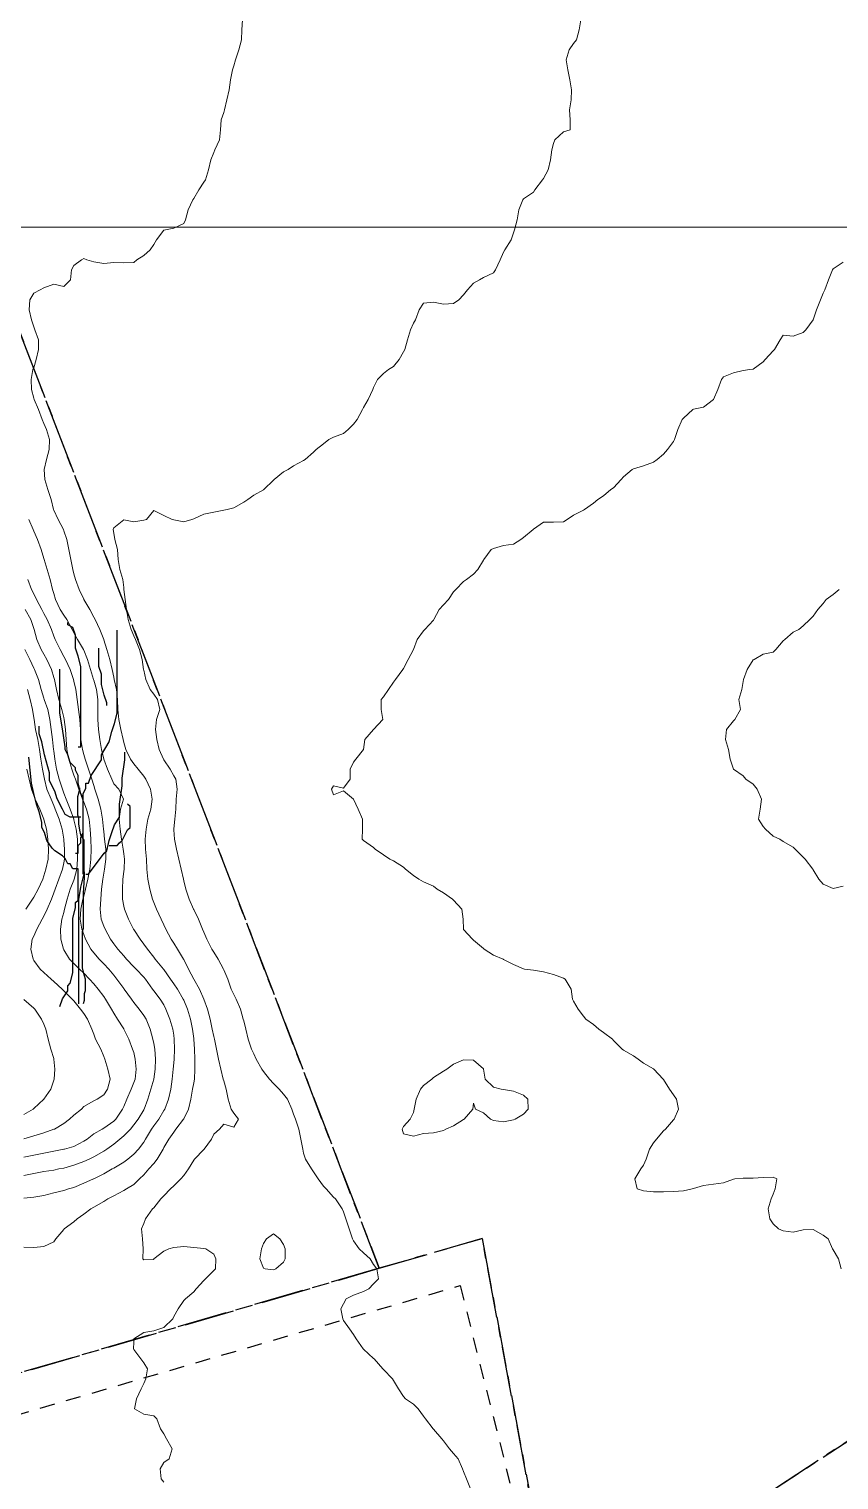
# Model space of a CAD drawing. Header units: centimetres. Extents: x 0 to 642158, y -847 to 649707.
# Drawn here: x 617183.5 to 617224, y 621224.7 to 621297.3 of the extents above; entities that cross this region are included whole.
import ezdxf

# ---------------------------------------------------------------- set-up
doc = ezdxf.new("R2010")
doc.units = ezdxf.units.CM
doc.header["$MEASUREMENT"] = 0
doc.linetypes.add('CENTERX2', pattern=[4, 2.5, -0.5, 0.5, -0.5])
doc.linetypes.add('JIS_02_0.7', pattern=[1.35, 0.75, -0.6])
for name, color, linetype, lineweight in [('MEV_grille', 254, 'Continuous', 9), ('MEV_vegetal_V', 7, 'Continuous', 25), ('WAL_parcellaire agricole', 7, 'JIS_02_0.7', 25), ('WAL_topographie 0.5', 253, 'Continuous', 20)]:
    doc.layers.add(name, color=color, linetype=linetype, lineweight=lineweight)
doc.layers.add('SPW_parcellaire cadastral', color=7, linetype='CENTERX2', lineweight=25, true_color=0xff0542)
picture_1 = doc.add_image_def('image2.png', size_in_pixel=(6614, 11023))

# ---------------------------------------------------------------- blocks, each defined once
blk = doc.blocks.new('legende vegetal')
at = {"layer": 'MEV_vegetal_V'}
for points in [[(617185.867, 621261.178), (617185.998, 621261.178), (617185.998, 621265.204), (617185.867, 621265.723), (617185.738, 621266.113), (617185.738, 621266.763), (617185.608, 621267.152), (617185.348, 621267.282), (617185.348, 621267.412)], [(617185.738, 621255.853), (617185.867, 621255.853), (617185.867, 621256.242), (617185.998, 621256.372), (617185.998, 621256.632), (617186.128, 621256.892), (617186.128, 621258.84), (617186.257, 621259.099), (617186.257, 621259.359), (617186.387, 621259.359), (617186.518, 621259.749), (617187.037, 621260.528), (617187.037, 621260.788), (617187.427, 621261.437), (617187.557, 621261.957), (617187.686, 621262.347), (617187.817, 621262.866), (617187.817, 621267.022)], [(617187.297, 621263.256), (617187.297, 621263.385), (617187.167, 621263.775), (617187.037, 621264.295), (617187.037, 621264.815), (617186.907, 621265.204), (617186.907, 621266.113)], [(617186.128, 621254.813), (617186.128, 621258.58), (617185.998, 621258.84), (617185.867, 621259.359), (617185.867, 621259.749), (617185.738, 621260.009), (617185.738, 621260.139), (617185.478, 621260.398), (617185.348, 621260.788), (617185.218, 621261.048), (617185.218, 621261.178), (617185.088, 621262.087), (617184.958, 621262.866), (617184.958, 621265.074)], [(617184.958, 621248.189), (617185.088, 621248.579), (617185.348, 621248.969), (617185.348, 621249.229), (617185.478, 621249.358), (617185.608, 621249.878), (617185.608, 621252.605), (617185.738, 621253.125), (617185.738, 621253.385), (617185.867, 621253.515), (617185.867, 621255.073), (617185.608, 621255.073), (617185.478, 621255.333), (617185.348, 621255.333), (617185.218, 621255.593), (617185.088, 621255.723), (617184.699, 621255.982), (617184.568, 621256.112), (617184.309, 621256.502), (617184.179, 621256.892), (617184.048, 621257.151), (617184.048, 621257.411), (617183.919, 621257.93), (617183.789, 621258.32), (617183.659, 621258.84), (617183.529, 621259.359), (617183.399, 621260.658)], [(617185.998, 621257.671), (617185.478, 621257.671), (617185.218, 621257.801), (617185.088, 621258.06), (617184.828, 621258.58), (617184.699, 621258.97), (617184.438, 621259.489), (617184.438, 621259.879), (617184.179, 621260.788), (617184.048, 621261.437), (617183.919, 621261.827), (617183.919, 621262.217)], [(617186.257, 621254.813), (617186.387, 621254.813), (617187.167, 621255.853), (617187.297, 621255.982), (617187.427, 621256.502), (617187.557, 621256.892), (617187.686, 621257.281), (617187.947, 621257.671), (617187.947, 621258.32), (617188.076, 621259.229), (617188.076, 621259.619), (617188.206, 621260.528), (617188.206, 621260.918)], [(617185.901, 621248.325), (617185.901, 621253.566), (617185.956, 621253.839), (617186.011, 621254.167), (617186.175, 621254.822), (617186.175, 621256.514), (617186.011, 621256.787), (617185.956, 621257.006), (617185.901, 621257.334), (617185.901, 621257.606), (617185.847, 621257.77), (617185.847, 621258.698), (617185.901, 621258.862), (617185.956, 621259.08), (617185.956, 621259.135)], [(617187.427, 621256.242), (617187.817, 621256.242), (617187.947, 621256.372), (617188.076, 621256.502), (617188.337, 621257.022), (617188.466, 621257.151), (617188.466, 621258.191), (617188.337, 621258.32)], [(617186.175, 621254.931), (617186.175, 621254.658), (617186.12, 621253.839), (617186.12, 621252.092), (617186.066, 621251.928), (617186.066, 621250.126), (617186.12, 621249.908), (617186.175, 621249.744), (617186.229, 621249.581), (617186.229, 621248.98), (617186.175, 621248.816), (617186.175, 621248.488), (617186.12, 621248.325)]]:
    blk.add_lwpolyline(points, dxfattribs=at)
blk = doc.blocks.new('*U114')
at = {"layer": 'MEV_grille', "transparency": 33554687}
blk.add_lwpolyline([(-1338.461, 0), (1338.461, 0)], dxfattribs=at)
blk = doc.blocks.new('*U115')
at = {"layer": 'MEV_grille', "color": 0, "linetype": 'ByBlock', "lineweight": -2, "transparency": 16777216}
blk.add_blockref('*U114', (0, -1100), dxfattribs=at)

msp = doc.modelspace()

# ---------------------------------------------------------------- linework, layer by layer
at = {"layer": 'SPW_parcellaire cadastral'}
for points in [[(617201.035, 621235.28), (617133.725, 621215.689), (617131.404, 621239.475), (617134.863, 621279.597), (617137.651, 621349.657), (617132.11, 621409.755), (617135.38, 621410.293), (617136.513, 621406.936), (617140.785, 621394.676), (617159.465, 621344.465), (617169.362, 621317.866), (617174.805, 621303.598), (617201.035, 621235.28)], [(617266.542, 621254.087), (617209.847, 621217.085), (617206.182, 621236.778), (617201.035, 621235.28), (617174.805, 621303.598), (617213.288, 621327.341), (617229.936, 621337.612), (617230.609, 621336.031), (617231.984, 621333.558), (617234.583, 621327.944), (617236.528, 621323.415), (617238.643, 621318.532), (617240.946, 621313.193), (617243.612, 621306.972), (617245.895, 621301.723), (617248.423, 621295.678), (617251.862, 621287.892), (617256.124, 621278.01), (617260.997, 621266.715), (617264.792, 621257.919), (617266.542, 621254.087)], [(617298.785, 621168.384), (617223.168, 621146.016), (617220.777, 621158.785), (617219.866, 621163.255), (617209.847, 621217.085), (617266.542, 621254.087), (617269.987, 621246.425), (617276.604, 621231.708), (617279.719, 621224.781), (617283.829, 621215.639), (617291.009, 621198.589), (617292.349, 621195.406), (617296.217, 621180.341), (617297.034, 621177.191), (617297.817, 621174.307), (617298.785, 621168.384)], [(617241.275, 621070.317), (617169.567, 621047.434), (617166.894, 621049.214), (617162.686, 621066.403), (617160.38, 621076.829), (617156.839, 621097.39), (617148.682, 621109.262), (617140.291, 621148.374), (617133.725, 621215.689), (617201.035, 621235.28), (617206.182, 621236.778), (617209.847, 621217.085), (617219.866, 621163.255), (617220.777, 621158.785), (617223.168, 621146.016), (617230.543, 621107.747), (617231.474, 621096.827), (617231.832, 621092.068), (617237.43, 621089.618), (617241.275, 621070.317)]]:
    msp.add_lwpolyline(points, dxfattribs=at)
at = {"layer": 'WAL_parcellaire agricole'}
msp.add_lwpolyline([(617235.845, 621089.917), (617230.845, 621089.917), (617187.846, 621087.912), (617168.846, 621086.909), (617161.846, 621088.909), (617149.844, 621102.907), (617144.843, 621113.906), (617141.84, 621136.906), (617134.831, 621213.904), (617205.078, 621234.412), (617212.832, 621203.663), (617217.084, 621181.164), (617220.336, 621164.165), (617230.843, 621108.416), (617235.845, 621089.917)], dxfattribs=at)
at = {"layer": 'WAL_topographie 0.5'}
for points in [[(617194.183, 621297.75), (617194.158, 621297.25), (617194.135, 621296.75), (617194, 621296.25), (617193.847, 621295.75), (617193.75, 621295.459), (617193.689, 621295.25), (617193.599, 621294.75), (617193.525, 621294.25), (617193.405, 621293.75), (617193.283, 621293.25), (617193.25, 621293.113), (617193.125, 621292.75), (617193.094, 621292.25), (617193.04, 621291.75), (617192.8, 621291.25), (617192.75, 621291.113), (617192.602, 621290.75), (617192.491, 621290.25), (617192.333, 621289.75), (617192.25, 621289.625), (617192, 621289.25), (617191.75, 621288.821), (617191.712, 621288.75), (617191.466, 621288.25), (617191.333, 621287.75), (617191.25, 621287.566), (617190.75, 621287.333), (617190.333, 621287.25), (617190.25, 621287.228), (617189.895, 621286.75), (617189.75, 621286.513), (617189.571, 621286.25), (617189.25, 621285.96), (617188.908, 621285.75), (617188.75, 621285.607), (617188.25, 621285.589), (617187.75, 621285.617), (617187.25, 621285.566), (617186.75, 621285.643), (617186.404, 621285.75), (617186.25, 621285.804), (617186.132, 621285.75), (617185.75, 621285.454), (617185.628, 621285.25), (617185.583, 621284.75), (617185.25, 621284.417), (617184.75, 621284.531), (617184.25, 621284.345), (617184.066, 621284.25), (617183.75, 621284.079), (617183.545, 621283.75), (617183.523, 621283.25), (617183.629, 621282.75), (617183.75, 621282.395), (617183.793, 621282.25), (617183.981, 621281.75), (617183.986, 621281.25), (617183.874, 621280.75), (617183.75, 621280.337), (617183.696, 621280.25), (617183.62, 621279.75), (617183.641, 621279.25), (617183.75, 621278.827), (617183.766, 621278.75), (617183.978, 621278.25), (617184.162, 621277.75), (617184.25, 621277.555), (617184.377, 621277.25), (617184.536, 621276.75), (617184.526, 621276.25), (617184.386, 621275.75), (617184.276, 621275.25), (617184.299, 621274.75), (617184.455, 621274.25), (617184.616, 621273.75), (617184.737, 621273.25), (617184.75, 621273.215), (617184.962, 621272.75), (617185.227, 621272.25), (617185.25, 621272.184), (617185.403, 621271.75), (617185.504, 621271.25), (617185.6, 621270.75), (617185.704, 621270.25), (617185.75, 621270.032), (617185.828, 621269.75), (617186.02, 621269.25), (617186.25, 621268.764), (617186.257, 621268.75), (617186.547, 621268.25), (617186.75, 621267.871), (617186.812, 621267.75), (617187.049, 621267.25), (617187.245, 621266.75), (617187.25, 621266.735), (617187.409, 621266.25), (617187.551, 621265.75), (617187.662, 621265.25), (617187.75, 621264.864), (617187.777, 621264.75), (617187.892, 621264.25), (617187.938, 621263.75), (617187.954, 621263.25), (617188.005, 621262.75), (617188.105, 621262.25), (617188.214, 621261.75), (617188.25, 621261.588), (617188.346, 621261.25), (617188.583, 621260.75), (617188.75, 621260.531), (617188.964, 621260.25), (617189.25, 621259.908), (617189.348, 621259.75), (617189.586, 621259.25), (617189.672, 621258.75), (617189.608, 621258.25), (617189.452, 621257.75), (617189.37, 621257.25), (617189.328, 621256.75), (617189.333, 621256.25), (617189.386, 621255.75), (617189.41, 621255.25), (617189.459, 621254.75), (617189.556, 621254.25), (617189.685, 621253.75), (617189.75, 621253.591), (617189.888, 621253.25), (617190.118, 621252.75), (617190.25, 621252.471), (617190.354, 621252.25), (617190.627, 621251.75), (617190.75, 621251.546), (617190.932, 621251.25), (617191.238, 621250.75), (617191.25, 621250.727), (617191.491, 621250.25), (617191.75, 621249.75), (617191.75, 621249.75), (617192.047, 621249.25), (617192.249, 621248.75), (617192.25, 621248.746), (617192.433, 621248.25), (617192.568, 621247.75), (617192.674, 621247.25), (617192.75, 621246.873), (617192.782, 621246.75), (617192.89, 621246.25), (617192.995, 621245.75), (617193.109, 621245.25), (617193.231, 621244.75), (617193.25, 621244.668), (617193.374, 621244.25), (617193.482, 621243.75), (617193.627, 621243.25), (617193.75, 621243.05), (617193.983, 621242.75), (617193.75, 621242.346), (617193.25, 621242.489), (617193.036, 621242.25), (617192.75, 621241.995), (617192.637, 621241.75), (617192.276, 621241.25), (617192.25, 621241.227), (617191.794, 621240.75), (617191.75, 621240.696), (617191.497, 621240.25), (617191.25, 621239.917), (617191.109, 621239.75), (617190.75, 621239.401), (617190.595, 621239.25), (617190.25, 621238.905), (617190.099, 621238.75), (617189.75, 621238.314), (617189.691, 621238.25), (617189.334, 621237.75), (617189.25, 621237.529), (617189.134, 621237.25), (617189.186, 621236.75), (617189.22, 621236.25), (617189.207, 621235.75), (617189.25, 621235.699), (617189.75, 621235.728), (617189.758, 621235.75), (617190.25, 621236.146), (617190.508, 621236.25), (617190.75, 621236.327), (617191.25, 621236.373), (617191.75, 621236.327), (617192.25, 621236.277), (617192.35, 621236.25), (617192.75, 621235.992), (617192.851, 621235.75), (617192.832, 621235.25), (617192.75, 621235.165), (617192.343, 621234.75), (617192.25, 621234.664), (617191.875, 621234.25), (617191.75, 621234.096), (617191.341, 621233.75), (617191.25, 621233.665), (617190.967, 621233.25), (617190.75, 621232.865), (617190.707, 621232.75), (617190.25, 621232.322), (617190.055, 621232.25), (617189.75, 621232.146), (617189.25, 621232.07), (617188.759, 621231.75), (617188.75, 621231.583), (617188.732, 621231.25), (617188.75, 621231.213), (617189.107, 621230.75), (617189.25, 621230.55), (617189.433, 621230.25), (617189.353, 621229.75), (617189.25, 621229.517), (617189.129, 621229.25), (617188.887, 621228.75), (617188.788, 621228.25), (617189.25, 621227.989), (617189.75, 621227.896), (617189.902, 621227.75), (617190.096, 621227.25), (617190.25, 621227), (617190.393, 621226.75), (617190.679, 621226.25), (617190.523, 621225.75), (617190.25, 621225.562), (617190.065, 621225.25), (617190.115, 621224.75), (617190.25, 621224.583)], [(617211.122, 621297.75), (617211.029, 621297.25), (617210.896, 621296.75), (617210.75, 621296.575), (617210.54, 621296.25), (617210.387, 621295.75), (617210.463, 621295.25), (617210.577, 621294.75), (617210.655, 621294.25), (617210.644, 621293.75), (617210.55, 621293.25), (617210.583, 621292.75), (617210.583, 621292.25), (617210.25, 621292.155), (617209.825, 621291.75), (617209.75, 621291.562), (617209.674, 621291.25), (617209.609, 621290.75), (617209.493, 621290.25), (617209.25, 621289.822), (617209.206, 621289.75), (617208.819, 621289.25), (617208.75, 621289.139), (617208.25, 621288.79), (617208.214, 621288.75), (617208.018, 621288.25), (617207.935, 621287.75), (617207.808, 621287.25), (617207.75, 621287.1), (617207.629, 621286.75), (617207.324, 621286.25), (617207.25, 621286.125), (617207.079, 621285.75), (617206.853, 621285.25), (617206.75, 621285.098), (617206.25, 621284.861), (617206.05, 621284.75), (617205.75, 621284.57), (617205.442, 621284.25), (617205.25, 621284), (617205.023, 621283.75), (617204.75, 621283.556), (617204.25, 621283.522), (617203.75, 621283.635), (617203.25, 621283.583), (617203.034, 621283.25), (617202.847, 621282.75), (617202.75, 621282.573), (617202.605, 621282.25), (617202.439, 621281.75), (617202.309, 621281.25), (617202.25, 621281.139), (617202.036, 621280.75), (617201.75, 621280.4), (617201.5, 621280.25), (617201.25, 621280.056), (617200.944, 621279.75), (617200.75, 621279.35), (617200.718, 621279.25), (617200.483, 621278.75), (617200.25, 621278.35), (617200.192, 621278.25), (617199.921, 621277.75), (617199.75, 621277.517), (617199.474, 621277.25), (617199.25, 621277.059), (617198.75, 621276.864), (617198.515, 621276.75), (617198.25, 621276.536), (617197.875, 621276.25), (617197.75, 621276.117), (617197.327, 621275.75), (617197.25, 621275.708), (617196.75, 621275.442), (617196.472, 621275.25), (617196.25, 621275.142), (617195.782, 621274.75), (617195.75, 621274.721), (617195.265, 621274.25), (617195.25, 621274.236), (617194.75, 621273.966), (617194.464, 621273.75), (617194.25, 621273.614), (617193.75, 621273.343), (617193.417, 621273.25), (617193.25, 621273.214), (617192.75, 621273.118), (617192.25, 621273.01), (617191.75, 621272.791), (617191.656, 621272.75), (617191.25, 621272.64), (617190.75, 621272.73), (617190.679, 621272.75), (617190.25, 621272.957), (617189.75, 621273.205), (617189.393, 621272.75), (617189.25, 621272.712), (617188.75, 621272.635), (617188.25, 621272.741), (617187.75, 621272.329), (617187.725, 621272.25), (617187.75, 621272.062), (617187.81, 621271.75), (617187.944, 621271.25), (617187.963, 621270.75), (617188.054, 621270.25), (617188.201, 621269.75), (617188.25, 621269.344), (617188.261, 621269.25), (617188.313, 621268.75), (617188.388, 621268.25), (617188.477, 621267.75), (617188.618, 621267.25), (617188.75, 621266.925), (617188.83, 621266.75), (617189.043, 621266.25), (617189.174, 621265.75), (617189.241, 621265.25), (617189.25, 621265.208), (617189.347, 621264.75), (617189.577, 621264.25), (617189.75, 621264.015), (617189.942, 621263.75), (617190.049, 621263.25), (617189.884, 621262.75), (617189.831, 621262.25), (617189.913, 621261.75), (617190.029, 621261.25), (617190.236, 621260.75), (617190.25, 621260.725), (617190.574, 621260.25), (617190.75, 621259.918), (617190.848, 621259.75), (617190.916, 621259.25), (617190.877, 621258.75), (617190.856, 621258.25), (617190.803, 621257.75), (617190.75, 621257.271), (617190.748, 621257.25), (617190.75, 621257.214), (617190.788, 621256.75), (617190.889, 621256.25), (617191.001, 621255.75), (617191.127, 621255.25), (617191.235, 621254.75), (617191.25, 621254.664), (617191.349, 621254.25), (617191.516, 621253.75), (617191.739, 621253.25), (617191.75, 621253.228), (617191.994, 621252.75), (617192.198, 621252.25), (617192.25, 621252.104), (617192.401, 621251.75), (617192.664, 621251.25), (617192.75, 621251.103), (617192.967, 621250.75), (617193.236, 621250.25), (617193.25, 621250.218), (617193.45, 621249.75), (617193.632, 621249.25), (617193.75, 621248.988), (617193.877, 621248.75), (617194.095, 621248.25), (617194.228, 621247.75), (617194.25, 621247.657), (617194.35, 621247.25), (617194.474, 621246.75), (617194.641, 621246.25), (617194.75, 621246.013), (617194.883, 621245.75), (617195.164, 621245.25), (617195.25, 621245.13), (617195.545, 621244.75), (617195.75, 621244.522), (617196.031, 621244.25), (617196.25, 621243.99), (617196.448, 621243.75), (617196.653, 621243.25), (617196.75, 621243), (617196.851, 621242.75), (617197.004, 621242.25), (617197.102, 621241.75), (617197.205, 621241.25), (617197.25, 621241.036), (617197.345, 621240.75), (617197.647, 621240.25), (617197.75, 621240.107), (617197.985, 621239.75), (617198.25, 621239.398), (617198.377, 621239.25), (617198.75, 621238.832), (617198.839, 621238.75), (617199.18, 621238.25), (617199.25, 621238.113), (617199.369, 621237.75), (617199.535, 621237.25), (617199.695, 621236.75), (617199.75, 621236.653), (617200.027, 621236.25), (617200.25, 621236.061), (617200.574, 621235.75), (617200.75, 621235.47), (617200.912, 621235.25), (617200.993, 621234.75), (617200.75, 621234.5), (617200.507, 621234.25), (617200.25, 621234.119), (617199.75, 621233.931), (617199.375, 621233.75), (617199.25, 621233.507), (617199.105, 621233.25), (617199.219, 621232.75), (617199.25, 621232.673), (617199.539, 621232.25), (617199.75, 621231.964), (617199.883, 621231.75), (617200.237, 621231.25), (617200.25, 621231.234), (617200.75, 621230.77), (617200.771, 621230.75), (617201.217, 621230.25), (617201.25, 621230.221), (617201.696, 621229.75), (617201.75, 621229.667), (617202, 621229.25), (617202.25, 621228.865), (617202.347, 621228.75), (617202.75, 621228.478), (617202.983, 621228.25), (617203.25, 621227.886), (617203.34, 621227.75), (617203.739, 621227.25), (617203.75, 621227.239), (617204.173, 621226.75), (617204.25, 621226.645), (617204.544, 621226.25), (617204.75, 621226.011), (617204.98, 621225.75), (617205.207, 621225.25), (617205.25, 621225.111), (617205.401, 621224.75), (617205.604, 621224.25)], [(617224.25, 621285.635), (617223.75, 621285.295), (617223.709, 621285.25), (617223.508, 621284.75), (617223.326, 621284.25), (617223.25, 621284.071), (617223.118, 621283.75), (617222.909, 621283.25), (617222.75, 621282.75), (617222.75, 621282.75), (617222.382, 621282.25), (617222.25, 621282.107), (617221.75, 621281.929), (617221.25, 621281.972), (617221.096, 621281.75), (617220.806, 621281.25), (617220.75, 621281.197), (617220.345, 621280.75), (617220.25, 621280.645), (617219.75, 621280.271), (617219.583, 621280.25), (617219.25, 621280.21), (617218.75, 621280.094), (617218.25, 621279.883), (617218.163, 621279.75), (617217.972, 621279.25), (617217.75, 621278.75), (617217.75, 621278.75), (617217.25, 621278.372), (617216.75, 621278.271), (617216.719, 621278.25), (617216.25, 621277.821), (617216.197, 621277.75), (617215.979, 621277.25), (617215.809, 621276.75), (617215.75, 621276.659), (617215.45, 621276.25), (617215.25, 621276.013), (617214.947, 621275.75), (617214.75, 621275.617), (617214.25, 621275.436), (617213.75, 621275.28), (617213.694, 621275.25), (617213.25, 621274.886), (617213.135, 621274.75), (617212.75, 621274.333), (617212.625, 621274.25), (617212.25, 621273.94), (617211.975, 621273.75), (617211.75, 621273.57), (617211.306, 621273.25), (617211.25, 621273.224), (617210.75, 621272.963), (617210.435, 621272.75), (617210.25, 621272.631), (617209.75, 621272.61), (617209.25, 621272.618), (617208.75, 621272.266), (617208.731, 621272.25), (617208.25, 621271.856), (617208.12, 621271.75), (617207.75, 621271.512), (617207.25, 621271.443), (617206.75, 621271.298), (617206.631, 621271.25), (617206.264, 621270.75), (617206.25, 621270.717), (617205.97, 621270.25), (617205.75, 621270.011), (617205.397, 621269.75), (617205.25, 621269.654), (617204.861, 621269.25), (617204.75, 621269.135), (617204.494, 621268.75), (617204.25, 621268.478), (617204.034, 621268.25), (617203.764, 621267.75), (617203.75, 621267.719), (617203.309, 621267.25), (617203.25, 621267.179), (617202.934, 621266.75), (617202.75, 621266.25), (617202.75, 621266.25), (617202.487, 621265.75), (617202.25, 621265.3), (617202.217, 621265.25), (617201.843, 621264.75), (617201.75, 621264.618), (617201.5, 621264.25), (617201.25, 621263.882), (617201.125, 621263.75), (617201.135, 621263.25), (617201.214, 621262.75), (617200.75, 621262.25), (617200.75, 621262.25), (617200.309, 621261.75), (617200.25, 621261.25), (617200.25, 621261.25), (617199.857, 621260.75), (617199.75, 621260.6), (617199.583, 621260.25), (617199.583, 621259.75), (617199.25, 621259.306), (617198.75, 621259.417), (617198.641, 621259.25), (617198.75, 621258.972), (617199.25, 621259.179), (617199.75, 621258.751), (617199.75, 621258.75), (617199.979, 621258.25), (617200.2, 621257.75), (617200.2, 621257.25), (617200.183, 621256.75), (617200.25, 621256.691), (617200.75, 621256.338), (617200.833, 621256.25), (617201.25, 621255.972), (617201.566, 621255.75), (617201.75, 621255.674), (617202.25, 621255.35), (617202.342, 621255.25), (617202.75, 621254.94), (617203.007, 621254.75), (617203.25, 621254.628), (617203.75, 621254.399), (617203.939, 621254.25), (617204.25, 621254.069), (617204.696, 621253.75), (617204.75, 621253.705), (617205.173, 621253.25), (617205.238, 621252.75), (617205.242, 621252.25), (617205.25, 621252.235), (617205.694, 621251.75), (617205.75, 621251.709), (617206.25, 621251.288), (617206.29, 621251.25), (617206.75, 621250.958), (617207.231, 621250.75), (617207.25, 621250.741), (617207.75, 621250.483), (617208.25, 621250.261), (617208.3, 621250.25), (617208.75, 621250.196), (617209.25, 621250.114), (617209.75, 621249.986), (617210.25, 621249.804), (617210.34, 621249.75), (617210.635, 621249.25), (617210.711, 621248.75), (617210.75, 621248.65), (617210.979, 621248.25), (617211.25, 621247.898), (617211.375, 621247.75), (617211.75, 621247.477), (617212.028, 621247.25), (617212.25, 621247.087), (617212.696, 621246.75), (617212.75, 621246.673), (617213.19, 621246.25), (617213.25, 621246.2), (617213.75, 621245.921), (617213.99, 621245.75), (617214.25, 621245.553), (617214.75, 621245.265), (617214.77, 621245.25), (617215.233, 621244.75), (617215.25, 621244.727), (617215.559, 621244.25), (617215.75, 621243.954), (617215.911, 621243.75), (617216.008, 621243.25), (617215.782, 621242.75), (617215.75, 621242.713), (617215.359, 621242.25), (617215.25, 621242.16), (617214.91, 621241.75), (617214.75, 621241.558), (617214.562, 621241.25), (617214.395, 621240.75), (617214.25, 621240.442), (617214.118, 621240.25), (617213.825, 621239.75), (617213.942, 621239.25), (617214.25, 621239.163), (617214.75, 621239.101), (617215.25, 621239.1), (617215.75, 621239.12), (617216.25, 621239.151), (617216.691, 621239.25), (617216.75, 621239.269), (617217.25, 621239.427), (617217.75, 621239.483), (617218.25, 621239.565), (617218.75, 621239.74), (617218.817, 621239.75), (617219.25, 621239.795), (617219.75, 621239.791), (617220.25, 621239.83), (617220.75, 621239.84), (617220.921, 621239.75), (617220.85, 621239.25), (617220.75, 621238.988), (617220.646, 621238.75), (617220.5, 621238.25), (617220.583, 621237.75), (617220.75, 621237.511), (617221.011, 621237.25), (617221.25, 621237.15), (617221.75, 621237.083), (617222.25, 621237.202), (617222.75, 621237.219), (617223.25, 621236.941), (617223.491, 621236.75), (617223.715, 621236.25), (617223.75, 621236.206), (617224.013, 621235.75), (617224.142, 621235.25)], [(617183.507, 621272.75), (617183.711, 621272.25), (617183.75, 621272.16), (617183.941, 621271.75), (617184.119, 621271.25), (617184.25, 621270.803), (617184.266, 621270.75), (617184.419, 621270.25), (617184.563, 621269.75), (617184.692, 621269.25), (617184.75, 621269.049), (617184.84, 621268.75), (617185.072, 621268.25), (617185.25, 621267.961), (617185.395, 621267.75), (617185.667, 621267.25), (617185.75, 621267.081), (617185.938, 621266.75), (617186.229, 621266.25), (617186.25, 621266.205), (617186.429, 621265.75), (617186.584, 621265.25), (617186.74, 621264.75), (617186.75, 621264.715), (617186.882, 621264.25), (617186.952, 621263.75), (617186.952, 621263.25), (617186.95, 621262.75), (617186.991, 621262.25), (617187.061, 621261.75), (617187.134, 621261.25), (617187.25, 621260.75), (617187.25, 621260.75), (617187.444, 621260.25), (617187.657, 621259.75), (617187.75, 621259.524), (617187.998, 621259.25), (617188.232, 621258.75), (617188.086, 621258.25), (617188.022, 621257.75), (617188.066, 621257.25), (617188.129, 621256.75), (617188.215, 621256.25), (617188.25, 621256.016), (617188.294, 621255.75), (617188.264, 621255.25), (617188.25, 621255.135), (617188.203, 621254.75), (617188.181, 621254.25), (617188.191, 621253.75), (617188.25, 621253.403), (617188.282, 621253.25), (617188.482, 621252.75), (617188.737, 621252.25), (617188.75, 621252.229), (617189.065, 621251.75), (617189.25, 621251.501), (617189.435, 621251.25), (617189.75, 621250.85), (617189.821, 621250.75), (617190.237, 621250.25), (617190.25, 621250.233), (617190.584, 621249.75), (617190.75, 621249.522), (617190.931, 621249.25), (617191.226, 621248.75), (617191.25, 621248.697), (617191.436, 621248.25), (617191.59, 621247.75), (617191.69, 621247.25), (617191.75, 621246.777), (617191.754, 621246.75), (617191.789, 621246.25), (617191.806, 621245.75), (617191.812, 621245.25), (617191.783, 621244.75), (617191.75, 621244.566), (617191.697, 621244.25), (617191.602, 621243.75), (617191.493, 621243.25), (617191.25, 621242.757), (617191.246, 621242.75), (617190.863, 621242.25), (617190.75, 621242.101), (617190.504, 621241.75), (617190.25, 621241.323), (617190.215, 621241.25), (617189.928, 621240.75), (617189.75, 621240.531), (617189.511, 621240.25), (617189.25, 621239.957), (617189.043, 621239.75), (617188.75, 621239.478), (617188.386, 621239.25), (617188.25, 621239.169), (617187.75, 621238.904), (617187.456, 621238.75), (617187.25, 621238.623), (617186.75, 621238.34), (617186.6, 621238.25), (617186.25, 621237.991), (617185.913, 621237.75), (617185.75, 621237.607), (617185.272, 621237.25), (617185.25, 621237.217), (617184.852, 621236.75), (617184.75, 621236.597), (617184.25, 621236.373), (617183.75, 621236.327), (617183.25, 621236.345)], [(617183.457, 621269.75), (617183.639, 621269.25), (617183.75, 621269.033), (617183.884, 621268.75), (617184.153, 621268.25), (617184.25, 621268.054), (617184.415, 621267.75), (617184.629, 621267.25), (617184.75, 621266.913), (617184.817, 621266.75), (617185.066, 621266.25), (617185.25, 621265.897), (617185.335, 621265.75), (617185.564, 621265.25), (617185.729, 621264.75), (617185.75, 621264.66), (617185.85, 621264.25), (617185.921, 621263.75), (617185.99, 621263.25), (617186.057, 621262.75), (617186.089, 621262.25), (617186.11, 621261.75), (617186.183, 621261.25), (617186.25, 621260.998), (617186.319, 621260.75), (617186.485, 621260.25), (617186.66, 621259.75), (617186.75, 621259.441), (617186.809, 621259.25), (617186.963, 621258.75), (617187.104, 621258.25), (617187.191, 621257.75), (617187.239, 621257.25), (617187.25, 621257.133), (617187.294, 621256.75), (617187.348, 621256.25), (617187.35, 621255.75), (617187.283, 621255.25), (617187.25, 621255.061), (617187.204, 621254.75), (617187.144, 621254.25), (617187.101, 621253.75), (617187.072, 621253.25), (617187.126, 621252.75), (617187.25, 621252.403), (617187.312, 621252.25), (617187.592, 621251.75), (617187.75, 621251.523), (617187.955, 621251.25), (617188.25, 621250.915), (617188.393, 621250.75), (617188.75, 621250.368), (617188.865, 621250.25), (617189.25, 621249.842), (617189.331, 621249.75), (617189.685, 621249.25), (617189.75, 621249.167), (617190.068, 621248.75), (617190.25, 621248.457), (617190.36, 621248.25), (617190.557, 621247.75), (617190.705, 621247.25), (617190.75, 621246.946), (617190.776, 621246.75), (617190.792, 621246.25), (617190.771, 621245.75), (617190.75, 621245.555), (617190.721, 621245.25), (617190.677, 621244.75), (617190.608, 621244.25), (617190.49, 621243.75), (617190.301, 621243.25), (617190.25, 621243.174), (617189.997, 621242.75), (617189.75, 621242.408), (617189.641, 621242.25), (617189.344, 621241.75), (617189.25, 621241.586), (617188.995, 621241.25), (617188.75, 621240.989), (617188.451, 621240.75), (617188.25, 621240.598), (617187.75, 621240.294), (617187.673, 621240.25), (617187.25, 621240.007), (617186.75, 621239.754), (617186.739, 621239.75), (617186.25, 621239.544), (617185.75, 621239.332), (617185.482, 621239.25), (617185.25, 621239.171), (617184.75, 621239.051), (617184.25, 621238.926), (617183.75, 621238.833), (617183.25, 621238.79)], [(617224.053, 621269.25), (617223.75, 621268.994), (617223.398, 621268.75), (617223.25, 621268.55), (617222.977, 621268.25), (617222.75, 621267.917), (617222.571, 621267.75), (617222.25, 621267.429), (617222.022, 621267.25), (617221.75, 621267.107), (617221.333, 621266.75), (617221.25, 621266.687), (617220.875, 621266.25), (617220.75, 621266.115), (617220.25, 621266.012), (617219.792, 621265.75), (617219.75, 621265.728), (617219.436, 621265.25), (617219.262, 621264.75), (617219.25, 621264.65), (617219.173, 621264.25), (617219.023, 621263.75), (617219.107, 621263.25), (617218.825, 621262.75), (617218.75, 621262.682), (617218.411, 621262.25), (617218.364, 621261.75), (617218.509, 621261.25), (617218.591, 621260.75), (617218.75, 621260.25), (617218.75, 621260.25), (617219.25, 621259.932), (617219.375, 621259.75), (617219.75, 621259.5), (617219.95, 621259.25), (617220.162, 621258.75), (617220.094, 621258.25), (617220.009, 621257.75), (617220.25, 621257.389), (617220.364, 621257.25), (617220.75, 621256.91), (617221.083, 621256.75), (617221.25, 621256.645), (617221.75, 621256.354), (617221.85, 621256.25), (617222.25, 621255.85), (617222.35, 621255.75), (617222.734, 621255.25), (617222.75, 621255.217), (617223.03, 621254.75), (617223.25, 621254.5), (617223.75, 621254.278), (617224.25, 621254.396)], [(617183.31, 621268.25), (617183.603, 621267.75), (617183.75, 621267.298), (617183.764, 621267.25), (617183.899, 621266.75), (617184.121, 621266.25), (617184.25, 621266.013), (617184.395, 621265.75), (617184.63, 621265.25), (617184.75, 621264.841), (617184.778, 621264.75), (617184.88, 621264.25), (617185.007, 621263.75), (617185.149, 621263.25), (617185.25, 621262.835), (617185.272, 621262.75), (617185.343, 621262.25), (617185.368, 621261.75), (617185.407, 621261.25), (617185.501, 621260.75), (617185.644, 621260.25), (617185.75, 621259.959), (617185.829, 621259.75), (617186.009, 621259.25), (617186.189, 621258.75), (617186.25, 621258.604), (617186.381, 621258.25), (617186.52, 621257.75), (617186.576, 621257.25), (617186.601, 621256.75), (617186.616, 621256.25), (617186.602, 621255.75), (617186.55, 621255.25), (617186.455, 621254.75), (617186.337, 621254.25), (617186.25, 621253.908), (617186.207, 621253.75), (617186.096, 621253.25), (617186.065, 621252.75), (617186.157, 621252.25), (617186.25, 621251.977), (617186.341, 621251.75), (617186.604, 621251.25), (617186.75, 621251.066), (617187.019, 621250.75), (617187.25, 621250.515), (617187.497, 621250.25), (617187.75, 621249.95), (617187.909, 621249.75), (617188.25, 621249.274), (617188.269, 621249.25), (617188.631, 621248.75), (617188.75, 621248.578), (617189.014, 621248.25), (617189.25, 621247.932), (617189.364, 621247.75), (617189.567, 621247.25), (617189.705, 621246.75), (617189.75, 621246.534), (617189.802, 621246.25), (617189.834, 621245.75), (617189.823, 621245.25), (617189.752, 621244.75), (617189.75, 621244.741), (617189.612, 621244.25), (617189.459, 621243.75), (617189.269, 621243.25), (617189.25, 621243.218), (617188.963, 621242.75), (617188.75, 621242.46), (617188.582, 621242.25), (617188.25, 621241.913), (617188.059, 621241.75), (617187.75, 621241.494), (617187.405, 621241.25), (617187.25, 621241.149), (617186.75, 621240.866), (617186.516, 621240.75), (617186.25, 621240.625), (617185.75, 621240.443), (617185.25, 621240.299), (617185, 621240.25), (617184.75, 621240.199), (617184.25, 621240.119), (617183.75, 621240.026), (617183.25, 621239.917)], [(617183.306, 621266.25), (617183.551, 621265.75), (617183.75, 621265.311), (617183.782, 621265.25), (617183.992, 621264.75), (617184.122, 621264.25), (617184.25, 621263.812), (617184.269, 621263.75), (617184.443, 621263.25), (617184.553, 621262.75), (617184.616, 621262.25), (617184.683, 621261.75), (617184.741, 621261.25), (617184.75, 621261.18), (617184.801, 621260.75), (617184.89, 621260.25), (617185.016, 621259.75), (617185.183, 621259.25), (617185.25, 621259.058), (617185.361, 621258.75), (617185.563, 621258.25), (617185.744, 621257.75), (617185.75, 621257.726), (617185.875, 621257.25), (617185.929, 621256.75), (617185.94, 621256.25), (617185.943, 621255.75), (617185.901, 621255.25), (617185.765, 621254.75), (617185.75, 621254.707), (617185.571, 621254.25), (617185.416, 621253.75), (617185.287, 621253.25), (617185.25, 621253.086), (617185.159, 621252.75), (617185.086, 621252.25), (617185.101, 621251.75), (617185.231, 621251.25), (617185.25, 621251.218), (617185.531, 621250.75), (617185.75, 621250.539), (617186.037, 621250.25), (617186.25, 621250.045), (617186.539, 621249.75), (617186.75, 621249.515), (617186.976, 621249.25), (617187.25, 621248.877), (617187.337, 621248.75), (617187.637, 621248.25), (617187.75, 621248.048), (617187.929, 621247.75), (617188.25, 621247.264), (617188.259, 621247.25), (617188.502, 621246.75), (617188.695, 621246.25), (617188.75, 621246.074), (617188.826, 621245.75), (617188.874, 621245.25), (617188.813, 621244.75), (617188.75, 621244.582), (617188.622, 621244.25), (617188.398, 621243.75), (617188.25, 621243.377), (617188.194, 621243.25), (617187.86, 621242.75), (617187.75, 621242.641), (617187.25, 621242.297), (617187.162, 621242.25), (617186.75, 621242.006), (617186.425, 621241.75), (617186.25, 621241.635), (617185.75, 621241.374), (617185.291, 621241.25), (617185.25, 621241.241), (617184.75, 621241.139), (617184.25, 621241.034), (617183.75, 621240.943), (617183.25, 621240.837)], [(617183.441, 621264.25), (617183.568, 621263.75), (617183.684, 621263.25), (617183.75, 621262.82), (617183.761, 621262.75), (617183.833, 621262.25), (617183.943, 621261.75), (617184.031, 621261.25), (617184.098, 621260.75), (617184.188, 621260.25), (617184.25, 621259.918), (617184.28, 621259.75), (617184.408, 621259.25), (617184.612, 621258.75), (617184.75, 621258.435), (617184.826, 621258.25), (617185.018, 621257.75), (617185.164, 621257.25), (617185.246, 621256.75), (617185.25, 621256.7), (617185.28, 621256.25), (617185.279, 621255.75), (617185.25, 621255.568), (617185.19, 621255.25), (617185.002, 621254.75), (617184.811, 621254.25), (617184.75, 621254.063), (617184.634, 621253.75), (617184.423, 621253.25), (617184.25, 621252.895), (617184.164, 621252.75), (617183.9, 621252.25), (617183.75, 621251.898), (617183.668, 621251.75), (617183.599, 621251.25), (617183.716, 621250.75), (617183.75, 621250.691), (617184.067, 621250.25), (617184.25, 621250.078), (617184.618, 621249.75), (617184.75, 621249.634), (617185.16, 621249.25), (617185.25, 621249.16), (617185.673, 621248.75), (617185.75, 621248.663), (617186.079, 621248.25), (617186.25, 621248.032), (617186.439, 621247.75), (617186.66, 621247.25), (617186.75, 621247.005), (617186.844, 621246.75), (617187.1, 621246.25), (617187.25, 621245.879), (617187.304, 621245.75), (617187.451, 621245.25), (617187.577, 621244.75), (617187.44, 621244.25), (617187.25, 621243.957), (617186.927, 621243.75), (617186.75, 621243.668), (617186.25, 621243.379), (617186.137, 621243.25), (617185.75, 621242.951), (617185.535, 621242.75), (617185.25, 621242.519), (617184.779, 621242.25), (617184.75, 621242.237), (617184.25, 621242.063), (617183.75, 621241.913), (617183.25, 621241.767)], [(617183.405, 621260.25), (617183.517, 621259.75), (617183.634, 621259.25), (617183.75, 621258.946), (617183.824, 621258.75), (617184.047, 621258.25), (617184.248, 621257.75), (617184.25, 621257.742), (617184.377, 621257.25), (617184.445, 621256.75), (617184.488, 621256.25), (617184.464, 621255.75), (617184.348, 621255.25), (617184.25, 621254.92), (617184.194, 621254.75), (617183.967, 621254.25), (617183.75, 621253.85), (617183.684, 621253.75), (617183.351, 621253.25)], [(617183.25, 621248.729), (617183.75, 621248.294), (617183.793, 621248.25), (617184.132, 621247.75), (617184.25, 621247.49), (617184.351, 621247.25), (617184.467, 621246.75), (617184.596, 621246.25), (617184.75, 621245.774), (617184.756, 621245.75), (617184.801, 621245.25), (617184.765, 621244.75), (617184.75, 621244.699), (617184.598, 621244.25), (617184.253, 621243.75), (617184.25, 621243.747), (617183.75, 621243.282), (617183.712, 621243.25), (617183.25, 621242.971)], [(617204.363, 621242.25), (617204.25, 621242.184), (617203.75, 621242.054), (617203.25, 621242.022), (617202.75, 621241.888), (617202.25, 621242.009), (617202.181, 621242.25), (617202.25, 621242.373), (617202.573, 621242.75), (617202.75, 621243.083), (617202.781, 621243.25), (617202.875, 621243.75), (617203.099, 621244.25), (617203.25, 621244.423), (617203.657, 621244.75), (617203.75, 621244.833), (617204.25, 621245.142), (617204.422, 621245.25), (617204.75, 621245.492), (617205.25, 621245.714), (617205.75, 621245.692), (617206.25, 621245.261), (617206.257, 621245.25), (617206.338, 621244.75), (617206.75, 621244.342), (617207.13, 621244.25), (617207.25, 621244.233), (617207.75, 621244.146), (617208.25, 621243.945), (617208.466, 621243.75), (617208.486, 621243.25), (617208.25, 621242.99), (617207.827, 621242.75), (617207.75, 621242.717), (617207.25, 621242.617), (617206.75, 621242.68), (617206.606, 621242.75), (617206.25, 621243.055), (617205.855, 621243.25), (617205.75, 621243.536), (617205.71, 621243.25), (617205.287, 621242.75), (617205.25, 621242.728), (617204.75, 621242.402), (617204.363, 621242.25)], [(617195.857, 621235.25), (617195.75, 621235.201), (617195.329, 621235.25), (617195.25, 621235.279), (617195.052, 621235.75), (617195.138, 621236.25), (617195.25, 621236.515), (617195.4, 621236.75), (617195.75, 621237.007), (617196.06, 621236.75), (617196.25, 621236.479), (617196.323, 621236.25), (617196.318, 621235.75), (617196.25, 621235.581), (617195.857, 621235.25)]]:
    msp.add_lwpolyline(points, dxfattribs=at)

# ---------------------------------------------------------------- block references
at = {"layer": 'MEV_grille', "transparency": 33554687}
msp.add_blockref('*U115', (616669.481, 622387.381), dxfattribs=at)
at = {"layer": 'MEV_vegetal_V'}
msp.add_blockref('legende vegetal', (0.098, 0.193), dxfattribs=at)

# ---------------------------------------------------------------- pictures from other files: only their frames are drawn
image = msp.add_image(picture_1, insert=(616830.845, 620745.783), size_in_units=(429.466, 715.756), dxfattribs=dict(brightness=75))
image.dxf.flags = 7

doc.saveas('drawing.dxf')
